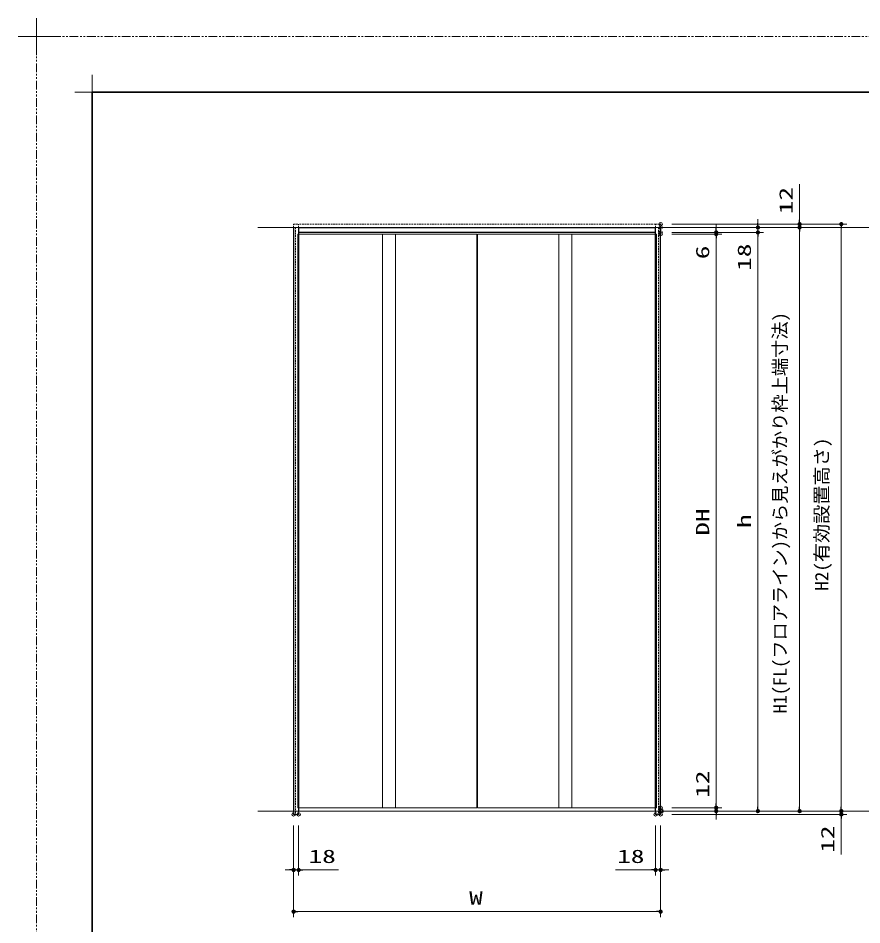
# Model space of a CAD drawing. Units: millimetres, scale not verified. Extents: x -1306 to 1306, y -607 to 607.
# Drawn here: x -1306 to -699, y -45 to 607 of the extents above; entities that cross this region are included whole.
import ezdxf
from ezdxf.enums import TextEntityAlignment as Align

# ---------------------------------------------------------------- set-up
doc = ezdxf.new("R2010")
doc.units = ezdxf.units.MM
doc.header["$LTSCALE"] = 5
doc.header["$PDMODE"] = 32
doc.header["$PDSIZE"] = 2.5
doc.linetypes.add('USER1', pattern=[0.375, 0.25, -0.125])
doc.linetypes.add('USER2', pattern=[2.5, 1.25, -0.25, 0.25, -0.25, 0.25, -0.25])
for name, color, linetype, lineweight in [('0-1_線(水)', 4, 'Continuous', 9), ('0-2_線(白)', 7, 'Continuous', 30), ('0-3_線(黄)', 2, 'Continuous', 15), ('0-4_点線(水)', 4, 'USER1', 9), ('0-5_寸法線', 3, 'Continuous', 13), ('0-6_0', 3, 'Continuous', 25), ('0-7_DEFPOINTS', 7, 'Continuous', 5), ('0-A_陰線', 1, 'USER2', 9), ('0-C_図面枠', 7, 'Continuous', 35), ('0-D_一般', 7, 'Continuous', 5)]:
    doc.layers.add(name, color=color, linetype=linetype, lineweight=lineweight)
doc.styles.add('ＭＳ ゴシック', font='')
doc.styles.get('ＭＳ ゴシック').set_extended_font_data('MS Gothic')

# ---------------------------------------------------------------- blocks, each defined once
blk = doc.blocks.new('_DOT')
at = {"layer": '0-6_0'}
blk.add_line((-2.5, 0), (-5, 0), dxfattribs=at)
for points in [[(0, 0), (-2.5, 0), (-2.48, 0.313)], [(0, 0), (-2.48, -0.313), (-2.5, 0)], [(0, 0), (-2.48, 0.313), (-2.421, 0.622)], [(0, 0), (-2.421, -0.622), (-2.48, -0.313)], [(0, 0), (-2.421, 0.622), (-2.324, 0.92)], [(0, 0), (-2.324, -0.92), (-2.421, -0.622)], [(0, 0), (-2.324, 0.92), (-2.191, 1.204)], [(0, 0), (-2.191, -1.204), (-2.324, -0.92)], [(0, 0), (-2.191, 1.204), (-2.023, 1.469)], [(0, 0), (-2.023, -1.469), (-2.191, -1.204)], [(0, 0), (-2.023, 1.469), (-1.822, 1.711)], [(0, 0), (-1.822, -1.711), (-2.023, -1.469)], [(0, 0), (-1.822, 1.711), (-1.594, 1.926)], [(0, 0), (-1.594, -1.926), (-1.822, -1.711)], [(0, 0), (-1.594, 1.926), (-1.34, 2.111)], [(0, 0), (-1.34, -2.111), (-1.594, -1.926)], [(0, 0), (-1.34, 2.111), (-1.064, 2.262)], [(0, 0), (-1.064, -2.262), (-1.34, -2.111)], [(0, 0), (-1.064, 2.262), (-0.773, 2.378)], [(0, 0), (-0.773, -2.378), (-1.064, -2.262)], [(0, 0), (-0.773, 2.378), (-0.468, 2.456)], [(0, 0), (-0.468, -2.456), (-0.773, -2.378)], [(0, 0), (-0.468, 2.456), (-0.157, 2.495)], [(0, 0), (-0.157, -2.495), (-0.468, -2.456)], [(0, 0), (-0.157, 2.495), (0.157, 2.495)], [(0, 0), (0.157, -2.495), (-0.157, -2.495)], [(0, 0), (0.157, 2.495), (0.468, 2.456)], [(0, 0), (0.468, 2.456), (0.773, 2.378)], [(0, 0), (0.773, 2.378), (1.064, 2.262)], [(0, 0), (1.064, 2.262), (1.34, 2.111)], [(0, 0), (1.34, 2.111), (1.594, 1.926)], [(0, 0), (1.594, 1.926), (1.822, 1.711)], [(0, 0), (1.822, 1.711), (2.023, 1.469)], [(0, 0), (2.023, 1.469), (2.191, 1.204)], [(0, 0), (2.191, 1.204), (2.324, 0.92)], [(0, 0), (2.324, 0.92), (2.421, 0.622)], [(0, 0), (2.421, 0.622), (2.48, 0.313)], [(0, 0), (2.48, 0.313), (2.5, 0)], [(0, 0), (0.468, -2.456), (0.157, -2.495)], [(0, 0), (0.773, -2.378), (0.468, -2.456)], [(0, 0), (1.064, -2.262), (0.773, -2.378)], [(0, 0), (1.34, -2.111), (1.064, -2.262)], [(0, 0), (1.594, -1.926), (1.34, -2.111)], [(0, 0), (1.822, -1.711), (1.594, -1.926)], [(0, 0), (2.023, -1.469), (1.822, -1.711)], [(0, 0), (2.191, -1.204), (2.023, -1.469)], [(0, 0), (2.324, -0.92), (2.191, -1.204)], [(0, 0), (2.421, -0.622), (2.324, -0.92)], [(0, 0), (2.48, -0.313), (2.421, -0.622)], [(0, 0), (2.5, 0), (2.48, -0.313)]]:
    blk.add_solid(points, dxfattribs=at)
blk = doc.blocks.new('グループ-13-1')
at = {"layer": '0-D_一般'}
for p, q in [((62041.6, -14029.5), (62041.6, -13365.5)), ((61709.6, -13697.5), (62373.6, -13697.5))]:
    blk.add_line(p, q, dxfattribs=at)

msp = doc.modelspace()

# ---------------------------------------------------------------- linework, layer by layer
at = {"layer": '0-1_線(水)'}
for p, q in [((-1105.057, 39.054), (-1105.057, 451.854)), ((-976.257, 451.854), (-1105.057, 451.854)), ((-847.057, 451.854), (-975.857, 451.854)), ((-847.057, 451.854), (-847.057, 39.054)), ((-1105.057, 39.054), (-976.257, 39.054)), ((-975.857, 39.054), (-847.057, 39.054))]:
    msp.add_line(p, q, dxfattribs=at)
at = {"layer": '0-2_線(白)'}
for p, q in [((-1108.057, 456.654), (-1108.057, 36.654)), ((-1104.457, 456.654), (-1104.457, 36.654)), ((-1104.457, 456.654), (-847.657, 456.654)), ((-847.657, 453.054), (-1104.457, 453.054)), ((-847.657, 36.654), (-847.657, 456.654)), ((-844.057, 36.654), (-844.057, 456.654))]:
    msp.add_line(p, q, dxfattribs=at)
at = {"layer": '0-3_線(黄)'}
for p, q in [((-1133.823, 456.654), (-528.537, 456.654)), ((-1133.823, 36.654), (-511.287, 36.654))]:
    msp.add_line(p, q, dxfattribs=at)
at = {"layer": '0-4_点線(水)'}
for p, q in [((-1104.457, 456.654), (-1104.457, 459.054)), ((-847.657, 459.054), (-1104.457, 459.054)), ((-847.657, 456.654), (-847.657, 459.054)), ((-847.657, 459.054), (-844.057, 459.054)), ((-844.057, 456.654), (-844.057, 459.054)), ((-1106.657, 456.654), (-1106.657, 34.254)), ((-845.457, 456.654), (-845.457, 34.254)), ((-1108.057, 34.254), (-1108.057, 36.654)), ((-1108.057, 34.254), (-1104.457, 34.254)), ((-1104.457, 34.254), (-1104.457, 36.654)), ((-847.657, 34.254), (-847.657, 36.654)), ((-847.657, 34.254), (-844.057, 34.254)), ((-844.057, 34.254), (-844.057, 36.654))]:
    msp.add_line(p, q, dxfattribs=at)
msp.add_lwpolyline([(-1108.057, 456.654), (-1108.057, 459.054), (-1104.457, 459.054)], dxfattribs=at)
at = {"layer": '0-5_寸法線'}
for p, q in [((-744.057, 462.054), (-744.057, 487.816)), ((-836.057, 459.054), (-740.057, 459.054)), ((-836.057, 459.054), (-710.057, 459.054)), ((-804.057, 456.054), (-804.057, 459.054)), ((-774.057, 459.654), (-774.057, 462.654)), ((-744.057, 456.654), (-744.057, 459.054)), ((-1044.157, 39.054), (-1044.157, 451.854)), ((-1034.757, 451.854), (-1034.757, 39.054)), ((-976.257, 451.854), (-976.257, 39.054)), ((-975.857, 39.054), (-975.857, 451.854)), ((-917.357, 39.054), (-917.357, 451.854)), ((-907.957, 451.854), (-907.957, 39.054)), ((-836.057, 456.654), (-770.057, 456.654)), ((-836.057, 456.654), (-740.057, 456.654)), ((-836.057, 456.654), (-740.057, 456.654)), ((-836.057, 453.054), (-770.057, 453.054)), ((-836.057, 453.054), (-800.057, 453.054)), ((-836.057, 453.054), (-770.057, 453.054)), ((-836.057, 451.854), (-800.057, 451.854)), ((-836.057, 451.854), (-800.057, 451.854)), ((-804.057, 453.054), (-804.057, 451.854)), ((-774.057, 456.654), (-774.057, 453.054)), ((-744.057, 453.654), (-744.057, 39.654)), ((-744.057, 453.654), (-744.057, 450.654)), ((-714.057, 456.054), (-714.057, 39.654)), ((-804.057, 448.854), (-804.057, 42.054)), ((-804.057, 448.854), (-804.057, 431.664)), ((-774.057, 450.054), (-774.057, 39.654)), ((-774.057, 450.054), (-774.057, 424.292)), ((-804.057, 42.054), (-804.057, 67.816)), ((-714.057, 39.654), (-714.057, 42.654)), ((-836.057, 39.054), (-800.057, 39.054)), ((-836.057, 39.054), (-800.057, 39.054)), ((-836.057, 36.654), (-710.057, 36.654)), ((-836.057, 34.254), (-710.057, 34.254)), ((-835.257, 36.654), (-800.057, 36.654)), ((-835.257, 36.654), (-770.057, 36.654)), ((-835.257, 36.654), (-710.057, 36.654)), ((-835.257, 36.654), (-740.057, 36.654)), ((-804.057, 36.654), (-804.057, 39.054)), ((-804.057, 33.654), (-804.057, 30.654)), ((-714.057, 36.654), (-714.057, 34.254)), ((-1108.057, 26.254), (-1108.057, -39.746)), ((-1108.057, 26.254), (-1108.057, -9.746)), ((-1104.457, 26.254), (-1104.457, -9.746)), ((-847.657, 26.254), (-847.657, -9.746)), ((-844.057, 26.254), (-844.057, -39.746)), ((-844.057, 26.254), (-844.057, -9.746)), ((-714.057, 31.254), (-714.057, 5.492)), ((-1111.057, -5.746), (-1114.057, -5.746)), ((-1108.057, -5.746), (-1104.457, -5.746)), ((-1101.457, -5.746), (-1075.695, -5.746)), ((-850.657, -5.746), (-876.419, -5.746)), ((-844.057, -5.746), (-847.657, -5.746)), ((-841.057, -5.746), (-838.057, -5.746)), ((-847.057, -35.746), (-1105.057, -35.746))]:
    msp.add_line(p, q, dxfattribs=at)
at = {"layer": '0-7_DEFPOINTS'}
for p, q in [((-1252.964, 541.55), (-1252.964, 566.45)), ((-1265.414, 554), (-1240.514, 554))]:
    msp.add_line(p, q, dxfattribs=at)
for p in [(-844.057, 459.054), (-844.057, 456.654), (-774.057, 456.654), (-744.057, 459.054), (-844.057, 453.054), (-844.057, 451.854), (-804.057, 453.054), (-844.057, 39.054), (-804.057, 39.054), (-1108.057, 34.254), (-1104.457, 34.254), (-847.657, 34.254), (-844.057, 36.654), (-844.057, 34.254), (-844.057, 34.254), (-843.257, 36.654), (-843.257, 36.654), (-804.057, 36.654), (-774.057, 36.654), (-744.057, 36.654), (-714.057, 36.654), (-714.057, 34.254), (-1108.057, -5.746), (-844.057, -5.746), (-1108.057, -35.746)]:
    msp.add_point(p, dxfattribs=at)
at = {"layer": '0-A_陰線', "color": 4}
for p in [(387.036, 594), (-1292.964, -594)]:
    msp.add_line(p, (-1292.964, 594), dxfattribs=at)
at = {"layer": '0-C_図面枠'}
msp.add_lwpolyline([(-1252.964, -554), (347.036, -554), (347.036, 554), (-1252.964, 554)], close=True, dxfattribs=at)

# ---------------------------------------------------------------- block references
at = {"layer": '0-5_寸法線', "xscale": 0.6, "yscale": 0.6}
for p, rotation in [((-774.057, 456.654), 270), ((-744.057, 459.054), 270), ((-744.057, 456.654), 90), ((-744.057, 456.654), 90), ((-714.057, 459.054), 90), ((-804.057, 453.054), 270), ((-804.057, 451.854), 90), ((-804.057, 451.854), 90), ((-774.057, 453.054), 90), ((-774.057, 453.054), 90), ((-804.057, 39.054), 270), ((-804.057, 39.054), 270), ((-774.057, 36.654), 270), ((-744.057, 36.654), 270), ((-714.057, 36.654), 270), ((-714.057, 36.654), 270), ((-804.057, 36.654), 90), ((-714.057, 34.254), 90), ((-1104.457, -5.746), 180), ((-844.057, -5.746), 180), ((-1108.057, -35.746), 180)]:
    msp.add_blockref('_DOT', p, dxfattribs=dict(at, rotation=rotation))
for p in [(-1108.057, -5.746), (-847.657, -5.746), (-844.057, -35.746)]:
    msp.add_blockref('_DOT', p, dxfattribs=at)
at = {"layer": '0-A_陰線', "xscale": 0.04, "yscale": 0.04}
msp.add_blockref('グループ-13-1', (-3774.629, 1141.9), dxfattribs=at)

# ---------------------------------------------------------------- texts
at = {"layer": '0-5_寸法線', "style": 'ＭＳ ゴシック'}
for s, height, width, p in [('12', 9.604, 1.5, (-746.207, 466.197)), ('18', 9.604, 1.5, (-776.207, 425.435)), ('6', 9.604, 1.5, (-806.207, 433.759)), ('H2(有効設置高さ)', 9.621, 1.05, (-720.492, 195.188)), ('DH', 9.604, 1.5, (-806.207, 234.816)), ('h', 9.604, 1.5, (-776.207, 240.331)), ('12', 9.604, 1.5, (-806.207, 46.197)), ('12', 9.604, 1.5, (-716.207, 6.635))]:
    msp.add_text(s, height=height, rotation=90, dxfattribs=dict(at, width=width)).set_placement(p, align=Align.BOTTOM_LEFT)
msp.add_text('H1(FL(フロアライン)から見えがかり枠上端寸法)', height=9.621, rotation=90, dxfattribs=at).set_placement((-750.492, 106.988), align=Align.BOTTOM_LEFT)
at = {"layer": '0-5_寸法線', "style": 'ＭＳ ゴシック', "width": 1.5}
for s, p in [('18', (-1097.314, -3.596)), ('18', (-875.276, -3.596)), ('W', (-981.771, -33.596))]:
    msp.add_text(s, height=9.604, dxfattribs=at).set_placement(p, align=Align.BOTTOM_LEFT)

doc.saveas('drawing.dxf')
